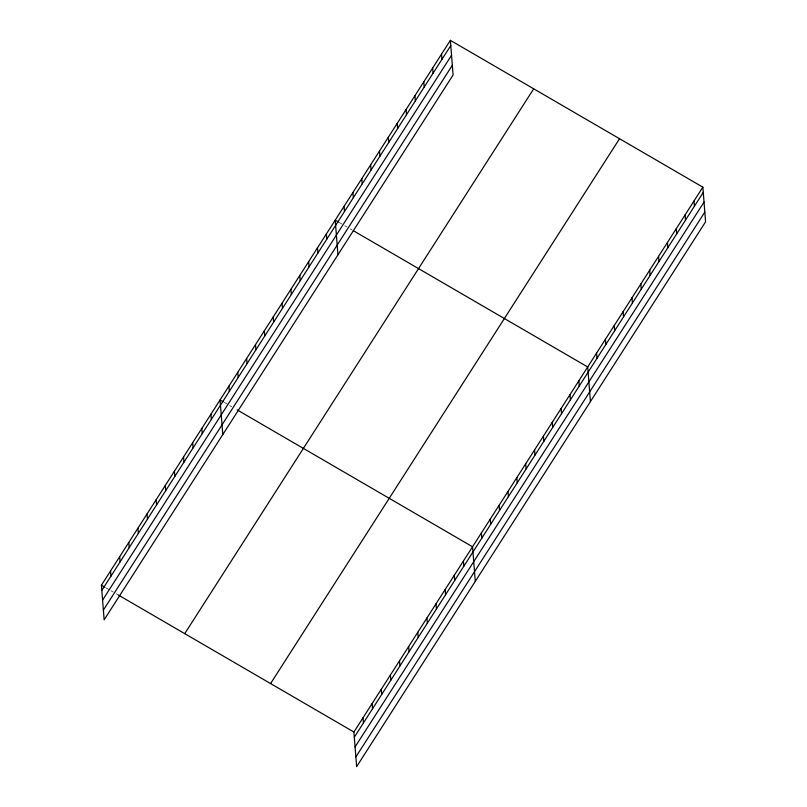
<?xml version="1.0" encoding="UTF-8"?>
<svg xmlns="http://www.w3.org/2000/svg" width="807" height="807" viewBox="0 0 807 807"><rect width="100%" height="100%" fill="white"/><g stroke="black" fill="none" stroke-linecap="round" stroke-linejoin="round"><path stroke-width="0.61" stroke-dasharray="4.04 3.03" d="M338.426 222.016L343.762 225.123M344.831 225.738L346.97 226.979M350.177 228.845L352.306 230.086M224.336 402.431L228.603 404.912M229.672 405.538L231.811 406.778M105.687 587.678L109.964 590.159M111.033 590.785L113.162 592.025M116.369 593.891L118.508 595.132"/><path stroke-width="1.21" d="M450.377 40.35L453.1 74.98L104.143 619.826L101.42 585.196L450.377 40.35L702.857 187.174L705.58 221.804L356.623 766.65L353.9 732.02L702.857 187.174M101.823 590.401L450.79 45.555M102.59 600.115L451.547 55.269M103.377 610.112L452.344 65.276M184.732 633.646L533.699 88.8M270.577 683.569L619.544 138.723M354.303 737.225L703.27 192.379M355.07 746.929L704.037 202.083M355.857 756.936L704.824 212.09M338.426 222.016L335.218 220.15L337.941 254.78M353.375 230.711L587.698 366.973L590.431 401.604M223.267 401.815L220.059 399.949L222.793 434.58M237.157 409.885L472.549 546.773L475.273 581.403M101.42 585.196L104.617 587.062M118.508 595.132L353.9 732.02M694 201.004L694.413 206.209M685.143 214.833L685.557 220.039M676.286 228.663L676.69 233.869M667.429 242.493L667.833 247.699M658.573 256.323L658.976 261.529M649.706 270.153L650.119 275.358M640.849 283.983L641.262 289.188M631.992 297.813L632.406 303.018M623.135 311.643L623.549 316.848M614.278 325.473L614.682 330.678M605.421 339.313L605.825 344.508M596.565 353.143L596.968 358.348M578.841 380.803L579.255 386.008M569.984 394.633L570.398 399.838M561.127 408.463L561.541 413.668M552.27 422.293L552.674 427.498M543.414 436.123L543.817 441.328M534.557 449.953L534.96 455.158M525.69 463.783L526.103 468.988M516.833 477.613L517.247 482.818M507.976 491.443L508.39 496.648M499.119 505.273L499.533 510.478M490.263 519.103L490.666 524.308M481.406 532.943L481.809 538.138M441.52 54.18L441.933 59.385M432.663 68.01L433.066 73.215M463.42 561.016L463.823 566.221M423.806 81.84L424.21 87.045M454.291 575.27L454.704 580.475M414.949 95.67L415.353 100.875M445.161 589.514L445.575 594.719M406.082 109.5L406.496 114.705M436.032 603.767L436.446 608.972M397.226 123.33L397.639 128.535M426.913 618.021L427.317 623.226M388.369 137.16L388.782 142.365M417.784 632.264L418.197 637.469M379.512 151L379.926 156.205M408.655 646.518L409.068 651.723M370.655 164.83L371.059 170.035M361.798 178.66L362.202 183.865M399.526 660.772L399.939 665.967M352.931 192.49L353.345 197.695M390.406 675.015L390.81 680.22M344.075 206.32L344.488 211.525M381.277 689.269L381.691 694.474M372.148 703.512L372.562 708.717M326.361 233.98L326.774 239.185M363.019 717.766L363.432 722.971M317.504 247.81L317.918 253.015M308.647 261.639L309.051 266.845M299.79 275.469L300.194 280.675M290.923 289.299L291.337 294.505M282.067 303.129L282.48 308.335M273.21 316.959L273.623 322.164M264.353 330.789L264.767 335.994M255.496 344.629L255.91 349.824M246.639 358.459L247.043 363.664M237.783 372.289L238.186 377.494M228.916 386.119L229.329 391.324M210.94 414.193L211.343 419.398M201.811 428.446L202.214 433.652M192.681 442.7L193.095 447.905M183.552 456.944L183.966 462.149M174.433 471.197L174.837 476.402M165.304 485.441L165.707 490.646M156.175 499.694L156.588 504.9M147.045 513.948L147.459 519.153M137.926 528.192L138.33 533.397M128.797 542.445L129.201 547.65M119.668 556.699L120.082 561.904M110.539 570.942L110.952 576.148"/></g></svg>
